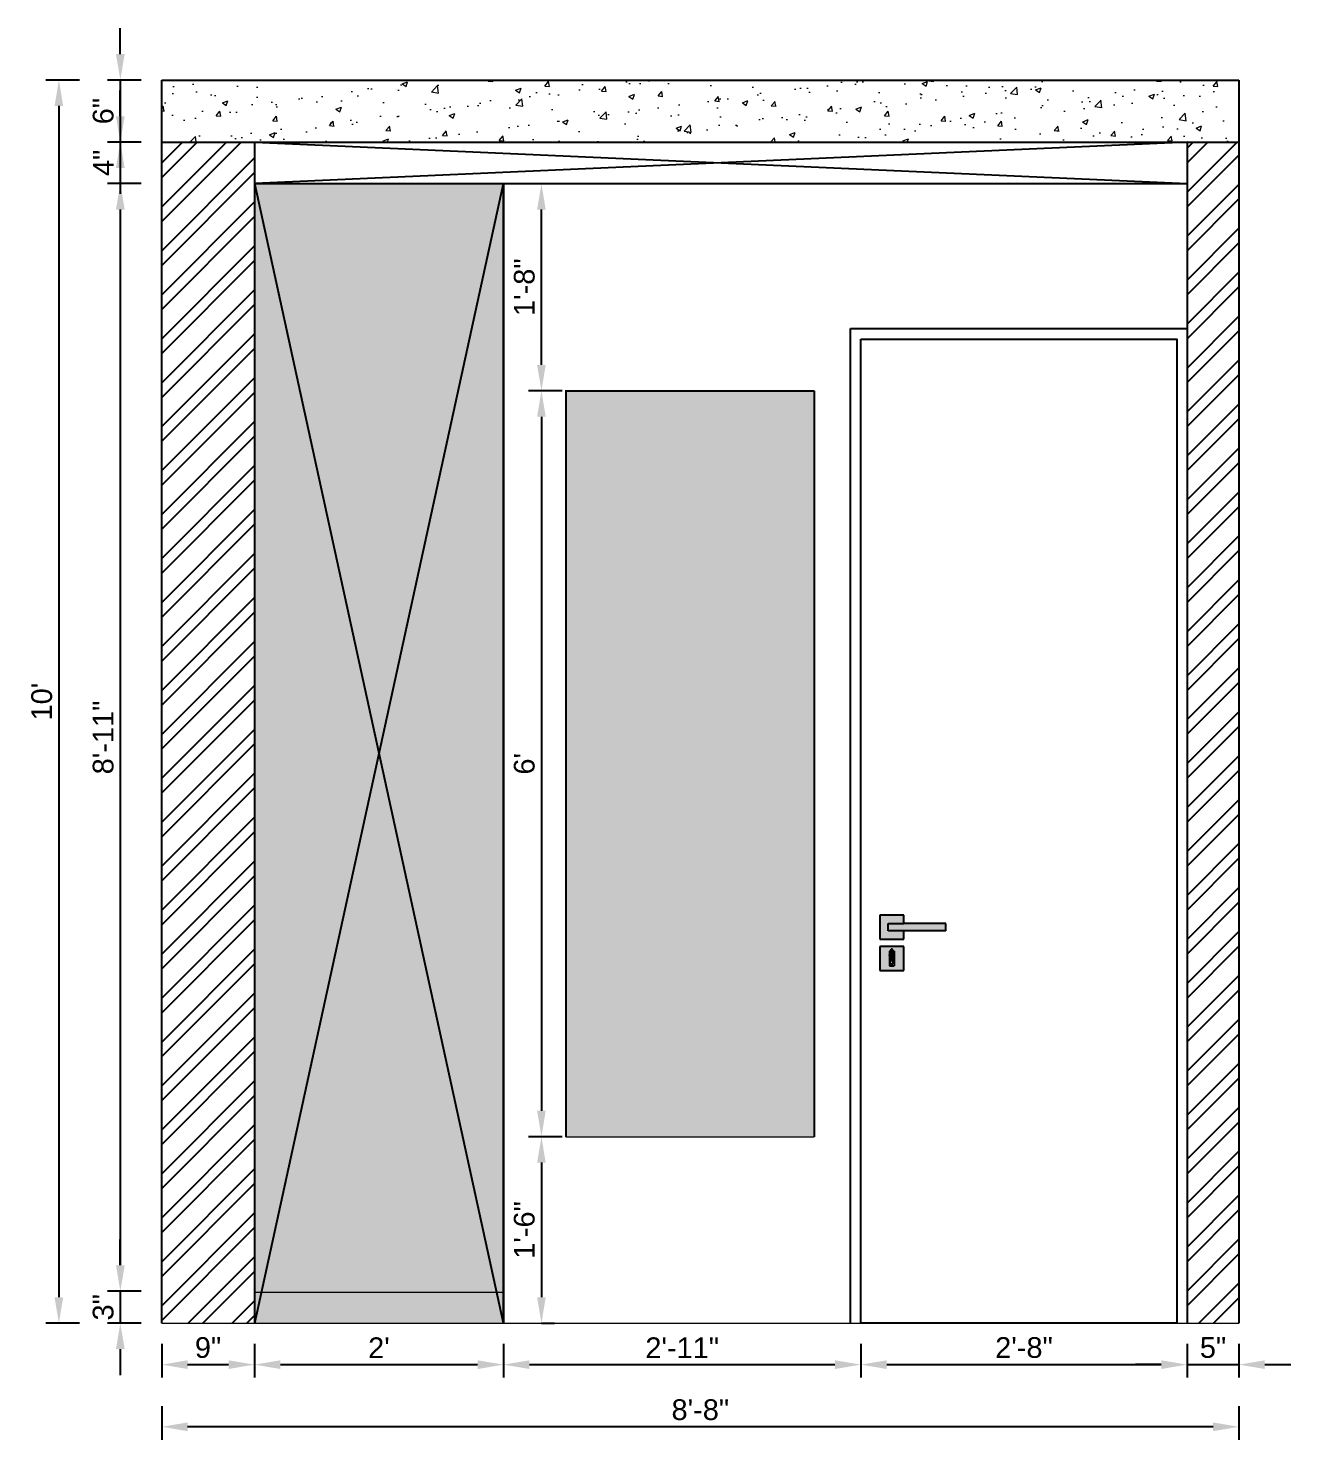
# Model space of a CAD drawing. Header units: inches. Extents: x 213 to 17763, y -4830 to 1802.
# Drawn here: x 3711.2 to 3835.5, y 1015.7 to 1151.9 of the extents above; entities that cross this region are included whole.
import ezdxf

# ---------------------------------------------------------------- set-up
doc = ezdxf.new("R2010")
doc.units = ezdxf.units.IN
doc.header["$MEASUREMENT"] = 0
doc.linetypes.add('ACAD_ISO02W100', pattern=[15, 12, -3])
doc.linetypes.add('AUDIT_D_060311083008-3', pattern=[0])
doc.layers.add('.', color=30, linetype='Continuous')
doc.layers.add('Edges', color=7, linetype='Continuous')
doc.layers.add('ROD', color=7, linetype='Continuous', lineweight=9)
doc.styles.get("Standard").update_dxf_attribs({"font": 'arial.ttf'})
doc.dimstyles.new('ISO-25', dxfattribs={"dimtxt": 4.5, "dimasz": 2.5, "dimexe": 1.25, "dimexo": 0.625, "dimtad": 1, "dimdec": 0, "dimlunit": 4, "dimtxsty": 'Standard', "dimcen": 2.5, "dimadec": 0, "dimazin": 0, "dimtfac": 1, "dimtdec": 0, "dimtmove": 0, "dimatfit": 3, "dimfxl": 1, "dimarcsym": 0})

# ---------------------------------------------------------------- blocks, each defined once
blk = doc.blocks.new('fguhfg')
at = {"true_color": 0x939598, "transparency": 33554687}
h = blk.add_hatch(color=252, dxfattribs=at)
h.dxf.hatch_style = 1
h.paths.add_polyline_path([(31238.57, 9622.65), (31240.62, 9622.65), (31240.62, 9623.75), (31237.47, 9623.75), (31237.47, 9620.6), (31240.62, 9620.6), (31240.62, 9621.71), (31238.57, 9621.71)])
h = blk.add_hatch(color=252, dxfattribs=at)
h.dxf.hatch_style = 1
h.paths.add_polyline_path([(31238.57, 9622.65), (31238.57, 9621.71), (31240.62, 9621.71), (31246.12, 9621.71), (31246.12, 9622.65), (31240.62, 9622.65)])
h = blk.add_hatch(color=252, dxfattribs=at)
h.dxf.hatch_style = 1
h.paths.add_polyline_path([(31240.62, 9619.66), (31237.47, 9619.66), (31237.47, 9616.51), (31240.62, 9616.51)])
h.paths.add_polyline_path([(31239.36, 9617.14), (31238.73, 9617.14), (31238.73, 9618.53), (31238.73, 9619.03), (31238.95, 9619.03), (31238.95, 9619.28), (31239.14, 9619.28), (31239.14, 9619.03), (31239.36, 9619.03), (31239.36, 9618.53)], flags=16)
h.paths.add_polyline_path([(31239.31, 9618.37), (31239.2, 9618.25), (31239.2, 9617.33), (31238.88, 9617.33), (31238.88, 9618.25), (31238.77, 9618.37), (31238.73, 9618.53), (31238.77, 9618.68), (31238.88, 9618.8), (31238.95, 9618.82), (31238.95, 9618.69), (31238.95, 9618.36), (31238.95, 9617.77), (31239.14, 9617.77), (31239.14, 9618.36), (31239.14, 9618.69), (31239.14, 9618.82), (31239.2, 9618.8), (31239.31, 9618.68), (31239.36, 9618.53)], flags=0)
at = {"layer": 'Edges'}
for p, q in [((31240.62, 9623.75), (31237.47, 9623.75)), ((31237.47, 9623.75), (31237.47, 9620.6)), ((31238.57, 9621.71), (31238.57, 9622.65)), ((31238.57, 9622.65), (31240.62, 9622.65)), ((31240.62, 9622.65), (31240.62, 9623.75)), ((31246.12, 9622.65), (31240.62, 9622.65)), ((31246.12, 9621.71), (31246.12, 9622.65)), ((31240.62, 9621.71), (31238.57, 9621.71)), ((31240.62, 9620.6), (31240.62, 9621.71)), ((31246.12, 9621.71), (31240.62, 9621.71)), ((31237.47, 9620.6), (31240.62, 9620.6)), ((31240.62, 9619.66), (31237.47, 9619.66)), ((31237.47, 9619.66), (31237.47, 9616.51)), ((31238.95, 9619.03), (31238.73, 9619.03)), ((31238.73, 9619.03), (31238.73, 9618.53)), ((31239.14, 9619.28), (31238.95, 9619.28)), ((31238.95, 9619.03), (31238.95, 9619.28)), ((31238.95, 9619.03), (31238.95, 9618.82)), ((31239.14, 9619.03), (31239.14, 9619.28)), ((31239.36, 9619.03), (31239.14, 9619.03)), ((31239.14, 9618.82), (31239.14, 9619.03)), ((31239.36, 9619.03), (31239.36, 9618.53)), ((31240.62, 9616.51), (31240.62, 9619.66)), ((31238.73, 9618.53), (31238.77, 9618.68)), ((31238.77, 9618.37), (31238.73, 9618.53)), ((31238.73, 9618.53), (31238.73, 9617.14)), ((31238.73, 9617.14), (31239.36, 9617.14)), ((31238.77, 9618.68), (31238.88, 9618.8)), ((31238.88, 9618.25), (31238.77, 9618.37)), ((31238.85, 9618.53), (31238.88, 9618.62)), ((31238.88, 9618.43), (31238.85, 9618.53)), ((31238.88, 9618.8), (31238.95, 9618.82)), ((31238.88, 9618.62), (31238.95, 9618.69)), ((31238.88, 9618.43), (31238.95, 9618.36)), ((31238.88, 9617.33), (31238.88, 9618.25)), ((31239.2, 9617.33), (31238.88, 9617.33)), ((31238.95, 9618.82), (31238.95, 9618.69)), ((31238.95, 9618.69), (31238.95, 9618.36)), ((31238.95, 9618.36), (31238.95, 9617.77)), ((31239.14, 9617.77), (31238.95, 9617.77)), ((31239.14, 9618.82), (31239.2, 9618.8)), ((31239.14, 9618.69), (31239.14, 9618.82)), ((31239.14, 9618.36), (31239.14, 9618.69)), ((31239.21, 9618.62), (31239.14, 9618.69)), ((31239.14, 9618.36), (31239.21, 9618.43)), ((31239.14, 9617.77), (31239.14, 9618.36)), ((31239.2, 9618.8), (31239.31, 9618.68)), ((31239.31, 9618.37), (31239.2, 9618.25)), ((31239.2, 9618.25), (31239.2, 9617.33)), ((31239.21, 9618.62), (31239.23, 9618.53)), ((31239.23, 9618.53), (31239.21, 9618.43)), ((31239.31, 9618.68), (31239.36, 9618.53)), ((31239.36, 9618.53), (31239.31, 9618.37)), ((31239.36, 9618.53), (31239.36, 9617.14)), ((31237.47, 9616.51), (31240.62, 9616.51))]:
    blk.add_line(p, q, dxfattribs=at)
blk = doc.blocks.new('*D524')
at = {"color": 0, "linetype": 'AUDIT_D_060311083008-3', "lineweight": -2, "transparency": 16777216}
for p, q in [((3720.09, 1149.45), (3720.09, 1151.95)), ((3720.09, 1146.95), (3720.09, 1140.95)), ((3720.09, 1138.45), (3720.09, 1135.95))]:
    blk.add_line(p, q, dxfattribs=at)
at = {"color": 0, "linetype": 'ACAD_ISO02W100', "lineweight": -2, "transparency": 16777216}
for p, q in [((3722.09, 1146.95), (3718.84, 1146.95)), ((3722.09, 1140.95), (3718.84, 1140.95))]:
    blk.add_line(p, q, dxfattribs=at)
at = {"color": 0, "transparency": 16777216}
for points in [[(3719.67, 1149.45), (3720.51, 1149.45), (3720.09, 1146.95)], [(3719.67, 1138.45), (3720.51, 1138.45), (3720.09, 1140.95)]]:
    blk.add_solid(points, dxfattribs=at)
at = {"layer": 'Defpoints', "color": 0, "transparency": 16777216}
for p in [(3724.09, 1146.95), (3720.09, 1140.95), (3724.09, 1140.95)]:
    blk.add_point(p, dxfattribs=at)
at = {"color": 0, "lineweight": 5, "transparency": 16777216, "insert": (3718.44, 1143.95), "char_height": 2, "attachment_point": 5, "rotation": 90}
blk.add_mtext('6"', dxfattribs=at)
blk = doc.blocks.new('*D525')
at = {"color": 0, "linetype": 'AUDIT_D_060311083008-3', "lineweight": -2, "transparency": 16777216}
for p, q in [((3720.09, 1143.45), (3720.09, 1145.95)), ((3720.09, 1140.95), (3720.09, 1136.95)), ((3720.09, 1134.45), (3720.09, 1131.95))]:
    blk.add_line(p, q, dxfattribs=at)
at = {"color": 0, "linetype": 'ACAD_ISO02W100', "lineweight": -2, "transparency": 16777216}
for p, q in [((3722.09, 1140.95), (3718.84, 1140.95)), ((3722.09, 1136.95), (3718.84, 1136.95))]:
    blk.add_line(p, q, dxfattribs=at)
at = {"color": 0, "transparency": 16777216}
for points in [[(3719.67, 1143.45), (3720.51, 1143.45), (3720.09, 1140.95)], [(3719.67, 1134.45), (3720.51, 1134.45), (3720.09, 1136.95)]]:
    blk.add_solid(points, dxfattribs=at)
at = {"layer": 'Defpoints', "color": 0, "transparency": 16777216}
for p in [(3724.09, 1140.95), (3720.09, 1136.95), (3729.09, 1136.95)]:
    blk.add_point(p, dxfattribs=at)
at = {"color": 0, "lineweight": 5, "transparency": 16777216, "insert": (3718.46, 1138.95), "char_height": 2, "attachment_point": 5, "rotation": 90}
blk.add_mtext('4"', dxfattribs=at)
blk = doc.blocks.new('*D526')
at = {"color": 0, "linetype": 'ACAD_ISO02W100', "lineweight": -2, "transparency": 16777216}
for p, q in [((3716.16, 1146.95), (3712.91, 1146.95)), ((3716.16, 1026.95), (3712.91, 1026.95))]:
    blk.add_line(p, q, dxfattribs=at)
at = {"color": 0, "linetype": 'AUDIT_D_060311083008-3', "lineweight": -2, "transparency": 16777216}
blk.add_line((3714.16, 1144.45), (3714.16, 1029.45), dxfattribs=at)
at = {"color": 0, "transparency": 16777216}
for points in [[(3713.74, 1144.45), (3714.57, 1144.45), (3714.16, 1146.95)], [(3713.74, 1029.45), (3714.57, 1029.45), (3714.16, 1026.95)]]:
    blk.add_solid(points, dxfattribs=at)
at = {"layer": 'Defpoints', "color": 0, "transparency": 16777216}
for p in [(3724.09, 1146.95), (3714.16, 1026.95), (3722.09, 1026.95)]:
    blk.add_point(p, dxfattribs=at)
at = {"color": 0, "lineweight": 5, "transparency": 16777216, "insert": (3712.51, 1086.95), "char_height": 2, "attachment_point": 5, "rotation": 90}
blk.add_mtext("10'", dxfattribs=at)
blk = doc.blocks.new('*D527')
at = {"color": 0, "linetype": 'ACAD_ISO02W100', "lineweight": -2, "transparency": 16777216}
for p, q in [((3724.09, 1024.95), (3724.09, 1021.7)), ((3733.04, 1024.95), (3733.04, 1021.7))]:
    blk.add_line(p, q, dxfattribs=at)
at = {"color": 0, "linetype": 'AUDIT_D_060311083008-3', "lineweight": -2, "transparency": 16777216}
blk.add_line((3726.59, 1022.95), (3730.54, 1022.95), dxfattribs=at)
at = {"color": 0, "transparency": 16777216}
for points in [[(3726.59, 1023.37), (3726.59, 1022.53), (3724.09, 1022.95)], [(3730.54, 1023.37), (3730.54, 1022.53), (3733.04, 1022.95)]]:
    blk.add_solid(points, dxfattribs=at)
at = {"layer": 'Defpoints', "color": 0, "transparency": 16777216}
for p in [(3724.09, 1026.95), (3733.04, 1026.95), (3733.04, 1022.95)]:
    blk.add_point(p, dxfattribs=at)
at = {"color": 0, "lineweight": 5, "transparency": 16777216, "insert": (3728.56, 1024.59), "char_height": 2, "attachment_point": 5}
blk.add_mtext('9"', dxfattribs=at)
blk = doc.blocks.new('*D528')
at = {"color": 0, "linetype": 'ACAD_ISO02W100', "lineweight": -2, "transparency": 16777216}
for p, q in [((3724.09, 1018.95), (3724.09, 1015.7)), ((3828.09, 1018.95), (3828.09, 1015.7))]:
    blk.add_line(p, q, dxfattribs=at)
at = {"color": 0, "linetype": 'AUDIT_D_060311083008-3', "lineweight": -2, "transparency": 16777216}
blk.add_line((3825.59, 1016.95), (3726.59, 1016.95), dxfattribs=at)
at = {"color": 0, "transparency": 16777216}
for points in [[(3726.59, 1017.37), (3726.59, 1016.53), (3724.09, 1016.95)], [(3825.59, 1017.37), (3825.59, 1016.53), (3828.09, 1016.95)]]:
    blk.add_solid(points, dxfattribs=at)
at = {"layer": 'Defpoints', "color": 0, "transparency": 16777216}
for p in [(3724.09, 1026.95), (3828.09, 1026.95), (3724.09, 1016.95)]:
    blk.add_point(p, dxfattribs=at)
at = {"color": 0, "lineweight": 5, "transparency": 16777216, "insert": (3776.09, 1018.59), "char_height": 2, "attachment_point": 5}
blk.add_mtext('8\'-8"', dxfattribs=at)
blk = doc.blocks.new('*D534')
at = {"color": 0, "linetype": 'ACAD_ISO02W100', "lineweight": -2, "transparency": 16777216}
for p, q in [((3733.04, 1024.95), (3733.04, 1021.7)), ((3757.09, 1024.95), (3757.09, 1021.7))]:
    blk.add_line(p, q, dxfattribs=at)
at = {"color": 0, "linetype": 'AUDIT_D_060311083008-3', "lineweight": -2, "transparency": 16777216}
blk.add_line((3735.54, 1022.95), (3754.59, 1022.95), dxfattribs=at)
at = {"color": 0, "transparency": 16777216}
for points in [[(3735.54, 1023.37), (3735.54, 1022.53), (3733.04, 1022.95)], [(3754.59, 1023.37), (3754.59, 1022.53), (3757.09, 1022.95)]]:
    blk.add_solid(points, dxfattribs=at)
at = {"layer": 'Defpoints', "color": 0, "transparency": 16777216}
for p in [(3733.04, 1026.95), (3757.09, 1026.95), (3757.09, 1022.95)]:
    blk.add_point(p, dxfattribs=at)
at = {"color": 0, "transparency": 16777216, "insert": (3745.06, 1024.58), "char_height": 2, "attachment_point": 5}
blk.add_mtext("2'", dxfattribs=at)
blk = doc.blocks.new('*D535')
at = {"color": 0, "linetype": 'ACAD_ISO02W100', "lineweight": -2, "transparency": 16777216}
for p, q in [((3757.09, 1024.95), (3757.09, 1021.7)), ((3791.59, 1024.95), (3791.59, 1021.7))]:
    blk.add_line(p, q, dxfattribs=at)
at = {"color": 0, "linetype": 'AUDIT_D_060311083008-3', "lineweight": -2, "transparency": 16777216}
blk.add_line((3759.59, 1022.95), (3789.09, 1022.95), dxfattribs=at)
at = {"color": 0, "transparency": 16777216}
for points in [[(3759.59, 1023.37), (3759.59, 1022.53), (3757.09, 1022.95)], [(3789.09, 1023.37), (3789.09, 1022.53), (3791.59, 1022.95)]]:
    blk.add_solid(points, dxfattribs=at)
at = {"layer": 'Defpoints', "color": 0, "transparency": 16777216}
for p in [(3757.09, 1026.95), (3791.59, 1026.95), (3791.59, 1022.95)]:
    blk.add_point(p, dxfattribs=at)
at = {"color": 0, "transparency": 16777216, "insert": (3774.34, 1024.58), "char_height": 2, "attachment_point": 5}
blk.add_mtext('2\'-11"', dxfattribs=at)
blk = doc.blocks.new('*D536')
at = {"color": 0, "linetype": 'ACAD_ISO02W100', "lineweight": -2, "transparency": 16777216}
for p, q in [((3791.59, 1024.95), (3791.59, 1021.7)), ((3823.09, 1024.95), (3823.09, 1021.7))]:
    blk.add_line(p, q, dxfattribs=at)
at = {"color": 0, "linetype": 'AUDIT_D_060311083008-3', "lineweight": -2, "transparency": 16777216}
blk.add_line((3794.09, 1022.95), (3820.59, 1022.95), dxfattribs=at)
at = {"color": 0, "transparency": 16777216}
for points in [[(3794.09, 1023.37), (3794.09, 1022.53), (3791.59, 1022.95)], [(3820.59, 1023.37), (3820.59, 1022.53), (3823.09, 1022.95)]]:
    blk.add_solid(points, dxfattribs=at)
at = {"layer": 'Defpoints', "color": 0, "transparency": 16777216}
for p in [(3791.59, 1026.95), (3823.09, 1026.95), (3823.09, 1022.95)]:
    blk.add_point(p, dxfattribs=at)
at = {"color": 0, "transparency": 16777216, "insert": (3807.34, 1024.59), "char_height": 2, "attachment_point": 5}
blk.add_mtext('2\'-8"', dxfattribs=at)
blk = doc.blocks.new('*D537')
at = {"color": 0, "linetype": 'ACAD_ISO02W100', "lineweight": -2, "transparency": 16777216}
for p, q in [((3823.09, 1024.95), (3823.09, 1021.7)), ((3828.09, 1024.95), (3828.09, 1021.7))]:
    blk.add_line(p, q, dxfattribs=at)
at = {"color": 0, "linetype": 'AUDIT_D_060311083008-3', "lineweight": -2, "transparency": 16777216}
for p, q in [((3820.59, 1022.95), (3818.09, 1022.95)), ((3823.09, 1022.95), (3828.09, 1022.95)), ((3830.59, 1022.95), (3833.09, 1022.95))]:
    blk.add_line(p, q, dxfattribs=at)
at = {"color": 0, "transparency": 16777216}
for points in [[(3820.59, 1023.37), (3820.59, 1022.53), (3823.09, 1022.95)], [(3830.59, 1023.37), (3830.59, 1022.53), (3828.09, 1022.95)]]:
    blk.add_solid(points, dxfattribs=at)
at = {"layer": 'Defpoints', "color": 0, "transparency": 16777216}
for p in [(3823.09, 1026.95), (3828.09, 1026.95), (3828.09, 1022.95)]:
    blk.add_point(p, dxfattribs=at)
at = {"color": 0, "transparency": 16777216, "insert": (3825.59, 1024.59), "char_height": 2, "attachment_point": 5}
blk.add_mtext('5"', dxfattribs=at)
blk = doc.blocks.new('*D546')
at = {"color": 0, "linetype": 'ACAD_ISO02W100', "lineweight": -2, "transparency": 16777216}
for p, q in [((3722.09, 1136.95), (3718.84, 1136.95)), ((3722.09, 1030.04), (3718.84, 1030.04))]:
    blk.add_line(p, q, dxfattribs=at)
at = {"color": 0, "linetype": 'AUDIT_D_060311083008-3', "lineweight": -2, "transparency": 16777216}
blk.add_line((3720.09, 1134.45), (3720.09, 1032.54), dxfattribs=at)
at = {"color": 0, "transparency": 16777216}
for points in [[(3719.67, 1134.45), (3720.51, 1134.45), (3720.09, 1136.95)], [(3719.67, 1032.54), (3720.51, 1032.54), (3720.09, 1030.04)]]:
    blk.add_solid(points, dxfattribs=at)
at = {"layer": 'Defpoints', "color": 0, "transparency": 16777216}
for p in [(3729.09, 1136.95), (3720.09, 1030.04), (3733.09, 1030.04)]:
    blk.add_point(p, dxfattribs=at)
at = {"color": 0, "transparency": 16777216, "insert": (3718.44, 1083.49), "char_height": 2, "attachment_point": 5, "rotation": 90}
blk.add_mtext('8\'-11"', dxfattribs=at)
blk = doc.blocks.new('*D547')
at = {"color": 0, "linetype": 'AUDIT_D_060311083008-3', "lineweight": -2, "transparency": 16777216}
for p, q in [((3720.09, 1032.54), (3720.09, 1035.04)), ((3720.09, 1030.04), (3720.09, 1026.95)), ((3720.09, 1024.45), (3720.09, 1021.95))]:
    blk.add_line(p, q, dxfattribs=at)
at = {"color": 0, "linetype": 'ACAD_ISO02W100', "lineweight": -2, "transparency": 16777216}
for p, q in [((3722.09, 1030.04), (3718.84, 1030.04)), ((3722.09, 1026.95), (3718.84, 1026.95))]:
    blk.add_line(p, q, dxfattribs=at)
at = {"color": 0, "transparency": 16777216}
for points in [[(3719.67, 1032.54), (3720.51, 1032.54), (3720.09, 1030.04)], [(3719.67, 1024.45), (3720.51, 1024.45), (3720.09, 1026.95)]]:
    blk.add_solid(points, dxfattribs=at)
at = {"layer": 'Defpoints', "color": 0, "transparency": 16777216}
for p in [(3733.09, 1030.04), (3720.09, 1026.95), (3733.04, 1026.95)]:
    blk.add_point(p, dxfattribs=at)
at = {"color": 0, "transparency": 16777216, "insert": (3718.44, 1028.49), "char_height": 2, "attachment_point": 5, "rotation": 90}
blk.add_mtext('3"', dxfattribs=at)
blk = doc.blocks.new('*D556')
at = {"color": 0, "linetype": 'ACAD_ISO02W100', "lineweight": -2, "transparency": 16777216}
for p, q in [((3762.75, 1116.95), (3759.5, 1116.95)), ((3762.75, 1044.95), (3759.5, 1044.95))]:
    blk.add_line(p, q, dxfattribs=at)
at = {"color": 0, "linetype": 'AUDIT_D_060311083008-3', "lineweight": -2, "transparency": 16777216}
blk.add_line((3760.75, 1114.45), (3760.75, 1047.45), dxfattribs=at)
at = {"color": 0, "transparency": 16777216}
for points in [[(3760.33, 1114.45), (3761.16, 1114.45), (3760.75, 1116.95)], [(3760.33, 1047.45), (3761.16, 1047.45), (3760.75, 1044.95)]]:
    blk.add_solid(points, dxfattribs=at)
at = {"layer": 'Defpoints', "color": 0, "transparency": 16777216}
for p in [(3770.44, 1116.95), (3760.75, 1044.95), (3773.75, 1044.95)]:
    blk.add_point(p, dxfattribs=at)
at = {"color": 0, "transparency": 16777216, "insert": (3759.1, 1080.95), "char_height": 2, "attachment_point": 5, "rotation": 90}
blk.add_mtext("6'", dxfattribs=at)
blk = doc.blocks.new('*D557')
at = {"color": 0, "linetype": 'ACAD_ISO02W100', "lineweight": -2, "transparency": 16777216}
for p, q in [((3762.75, 1044.95), (3759.5, 1044.95)), ((3760.75, 1026.95), (3762, 1026.95))]:
    blk.add_line(p, q, dxfattribs=at)
at = {"color": 0, "linetype": 'AUDIT_D_060311083008-3', "lineweight": -2, "transparency": 16777216}
blk.add_line((3760.75, 1042.45), (3760.75, 1029.45), dxfattribs=at)
at = {"color": 0, "transparency": 16777216}
for points in [[(3760.33, 1042.45), (3761.16, 1042.45), (3760.75, 1044.95)], [(3760.33, 1029.45), (3761.16, 1029.45), (3760.75, 1026.95)]]:
    blk.add_solid(points, dxfattribs=at)
at = {"layer": 'Defpoints', "color": 0, "transparency": 16777216}
for p in [(3773.75, 1044.95), (3760.62, 1026.95), (3760.75, 1026.95)]:
    blk.add_point(p, dxfattribs=at)
at = {"color": 0, "transparency": 16777216, "insert": (3759.1, 1035.95), "char_height": 2, "attachment_point": 5, "rotation": 90}
blk.add_mtext('1\'-6"', dxfattribs=at)
blk = doc.blocks.new('*D558')
at = {"color": 0, "linetype": 'ACAD_ISO02W100', "lineweight": -2, "transparency": 16777216}
for p, q in [((3760.75, 1136.95), (3762, 1136.95)), ((3762.75, 1116.95), (3759.5, 1116.95))]:
    blk.add_line(p, q, dxfattribs=at)
at = {"color": 0, "linetype": 'AUDIT_D_060311083008-3', "lineweight": -2, "transparency": 16777216}
blk.add_line((3760.75, 1119.45), (3760.75, 1134.45), dxfattribs=at)
at = {"color": 0, "transparency": 16777216}
for points in [[(3760.33, 1134.45), (3761.16, 1134.45), (3760.75, 1136.95)], [(3760.33, 1119.45), (3761.16, 1119.45), (3760.75, 1116.95)]]:
    blk.add_solid(points, dxfattribs=at)
at = {"layer": 'Defpoints', "color": 0, "transparency": 16777216}
for p in [(3760.33, 1136.95), (3760.75, 1136.95), (3770.44, 1116.95)]:
    blk.add_point(p, dxfattribs=at)
at = {"color": 0, "transparency": 16777216, "insert": (3759.1, 1126.95), "char_height": 2, "attachment_point": 5, "rotation": 90}
blk.add_mtext('1\'-8"', dxfattribs=at)

msp = doc.modelspace()

# ---------------------------------------------------------------- hatches: boundary and pattern name
at = {"layer": '.', "lineweight": 5, "transparency": 33554687}
h = msp.add_hatch(dxfattribs=at)
h.set_pattern_fill('AR-CONC', color=1, scale=0.03)
h.set_pattern_definition([(50, (-2088.9114, 676.9484), (5.46554, -0.4781726), [0.5715, -6.2865]), (355, (-2088.9114, 676.9484), (-1.0573026, 5.7317054), [0.4572, -5.0292175]), (100.45144, (-2088.456, 676.9086), (4.4082374, 5.2535326), [0.4857003, -5.3427073]), (46.1842, (-2088.9114, 678.4724), (8.132371, -1.26127), [0.85725, -9.42975]), (96.63556, (-2088.234, 678.367), (7.122124, 7.422784), [0.728551, -8.014068]), (351.18415, (-2088.911, 678.472), (7.122124, 7.422784), [0.685799, -7.543792]), (21, (-2088.1494, 678.0914), (4.5484317, -3.067956), [0.5715, -6.2865]), (326, (-2088.1494, 678.0914), (1.854061, 5.525639), [0.4572, -5.0292]), (71.45144, (-2087.7704, 677.836), (6.4024926, 2.457683), [0.4857003, -5.342698]), (37.5, (-2088.9114, 676.9484), (0.0926581, 2.53665117), [0, -4.96824, 0, -5.1054, 0, -5.04825]), (7.5, (-2088.9114, 676.9484), (2.0045899, 3.0054172), [0, -2.91084, 0, -4.85394, 0, -1.92405]), (327.5, (-2090.6107, 676.9484), (4.06771786, -0.1718623), [0, -1.905, 0, -5.9436, 0, -7.8867]), (317.5, (-2091.3727, 676.9484), (4.4438754, 0.7627947), [0, -2.4765, 0, -3.94716, 0, -5.6007])])
h.paths.add_polyline_path([(3828.09, 1146.95), (3724.09, 1146.95), (3724.09, 1140.95), (3828.09, 1140.95)])
at = {"layer": '.'}
h = msp.add_hatch(dxfattribs=at)
h.set_pattern_fill('ANSI32', color=1, scale=8)
h.set_pattern_definition([(45, (200.781, 0), (-2.1213203, 2.1213203), []), (45, (202.1952, 0), (-2.1213203, 2.1213203), [])])
h.paths.add_polyline_path([(3733.09, 1140.95), (3724.09, 1140.95), (3724.09, 1026.95), (3733.09, 1026.95)])
h.paths.add_polyline_path([(3828.09, 1140.95), (3823.09, 1140.95), (3823.09, 1026.95), (3828.09, 1026.95)])
at = {"layer": '.', "true_color": 0xd7d7c7}
h = msp.add_hatch(color=254, dxfattribs=at)
h.dxf.hatch_style = 1
h.paths.add_polyline_path([(3757.09, 1136.95), (3733.09, 1136.95), (3745.09, 1081.95)])
h.paths.add_polyline_path([(3757.09, 1136.95), (3745.09, 1081.95), (3756.43, 1029.95), (3757.09, 1029.95)])
h.paths.add_polyline_path([(3745.09, 1081.95), (3733.74, 1029.95), (3756.43, 1029.95)])
h.paths.add_polyline_path([(3745.09, 1081.95), (3733.09, 1136.95), (3733.09, 1029.95), (3733.74, 1029.95)])
h.paths.add_polyline_path([(3756.43, 1029.95), (3733.74, 1029.95), (3733.09, 1026.95), (3757.09, 1026.95)])
h.paths.add_polyline_path([(3733.74, 1029.95), (3733.09, 1029.95), (3733.09, 1026.95)], flags=17)
h.paths.add_polyline_path([(3757.09, 1029.95), (3756.43, 1029.95), (3757.09, 1026.95)], flags=17)
h.paths.add_polyline_path([(3899.41, 1029.95), (3863.41, 1029.95), (3863.41, 1026.95), (3899.41, 1026.95)])
h.paths.add_polyline_path([(3935.41, 1029.95), (3899.41, 1029.95), (3899.41, 1026.95), (3935.41, 1026.95)])
h.paths.add_polyline_path([(3943.41, 1029.95), (3935.41, 1029.95), (3935.41, 1026.95), (3943.41, 1026.95)])
at = {"layer": '.'}
h = msp.add_hatch(color=256, dxfattribs=at)
h.dxf.hatch_style = 1
h.set_gradient(color1=(255, 255, 255), color2=(0, 255, 255), name='INVCYLINDER')
h.paths.add_polyline_path([(3787.09, 1116.95), (3763.09, 1116.95), (3763.09, 1044.95), (3787.09, 1044.95)])

# ---------------------------------------------------------------- linework, layer by layer
for p, q in [((3724.09, 1026.95), (3724.09, 1146.95)), ((3724.09, 1146.95), (3828.09, 1146.95)), ((3828.09, 1146.95), (3828.09, 1026.95)), ((3724.09, 1140.95), (3828.09, 1140.95)), ((3733.09, 1026.95), (3733.09, 1140.95)), ((3733.09, 1140.95), (3823.09, 1136.95)), ((3823.09, 1140.95), (3733.09, 1136.95)), ((3823.09, 1140.95), (3823.09, 1026.95)), ((3733.09, 1136.95), (3823.09, 1136.95)), ((3757.09, 1026.95), (3733.09, 1136.95)), ((3733.09, 1026.95), (3757.09, 1136.95)), ((3757.09, 1026.95), (3757.09, 1136.95)), ((3757.09, 1136.95), (3757.09, 1026.95)), ((3790.59, 1026.95), (3790.59, 1122.95)), ((3790.59, 1122.95), (3823.09, 1122.95)), ((3763.05, 1116.95), (3787.09, 1116.95)), ((3763.09, 1116.95), (3763.09, 1044.95)), ((3787.09, 1116.95), (3787.09, 1044.95))]:
    msp.add_line(p, q)
msp.add_lwpolyline([(3791.59, 1121.95), (3822.09, 1121.95), (3822.09, 1026.95), (3791.59, 1026.95)], close=True)
at = {"layer": 'ROD'}
for p, q in [((3763.09, 1044.95), (3787.09, 1044.95)), ((3733.09, 1029.95), (3757.09, 1029.95)), ((3724.09, 1026.95), (3828.09, 1026.95))]:
    msp.add_line(p, q, dxfattribs=at)

# ---------------------------------------------------------------- block references
at = {"color": 18, "lineweight": 5, "true_color": 0x000000, "xscale": 0.7392571238733917, "yscale": 0.7392571238733917, "zscale": 0.7392571238733917}
msp.add_blockref('fguhfg', (-19299.11, -6048.08), dxfattribs=at)

# ---------------------------------------------------------------- dimensions: what is measured, and where the dimension line sits
at = {"lineweight": 5}
for base, p1, p2, picture, middle in [((3720.09, 1140.95), (3724.09, 1146.95), (3724.09, 1140.95), '*D524', (3718.44, 1143.95)), ((3714.16, 1026.95), (3724.09, 1146.95), (3722.09, 1026.95), '*D526', (3712.51, 1086.95)), ((3720.09, 1136.95), (3724.09, 1140.95), (3729.09, 1136.95), '*D525', (3718.46, 1138.95))]:
    dim = msp.add_linear_dim(base=base, p1=p1, p2=p2, angle=90, dimstyle='ISO-25', override={"dimtxt": 2, "dimtmove": 1, "dimfxl": 2, "dimfxlon": 1, "dimarcsym": 2}, dxfattribs=at)
    dim.commit()
    dim.dimension.update_dxf_attribs({"geometry": picture, "text_midpoint": middle})
for base, p1, p2, picture, middle in [((3720.09, 1030.04), (3729.09, 1136.95), (3733.09, 1030.04), '*D546', (3718.44, 1083.49)), ((3760.75, 1136.95), (3770.44, 1116.95), (3760.33, 1136.95), '*D558', (3759.1, 1126.95)), ((3760.75, 1044.95), (3770.44, 1116.95), (3773.75, 1044.95), '*D556', (3759.1, 1080.95)), ((3760.75, 1026.95), (3773.75, 1044.95), (3760.62, 1026.95), '*D557', (3759.1, 1035.95))]:
    dim = msp.add_linear_dim(base=base, p1=p1, p2=p2, angle=90, dimstyle='ISO-25', override={"dimtxt": 2, "dimtmove": 1, "dimfxl": 2, "dimfxlon": 1, "dimarcsym": 2})
    dim.commit()
    dim.dimension.update_dxf_attribs({"geometry": picture, "text_midpoint": middle})
dim = msp.add_linear_dim(base=(3720.09, 1026.95), p1=(3733.09, 1030.04), p2=(3733.04, 1026.95), angle=90, dimstyle='ISO-25', override={"dimtxt": 2, "dimtmove": 1, "dimfxl": 2, "dimfxlon": 1, "dimarcsym": 2})
dim.commit()
dim.dimension.update_dxf_attribs({"geometry": '*D547', "text_midpoint": (3720.09, 1028.49), "dimtype": 160})
dim = msp.add_linear_dim(base=(3733.04, 1022.95), p1=(3724.09, 1026.95), p2=(3733.04, 1026.95), dimstyle='ISO-25', override={"dimtxt": 2, "dimtmove": 1, "dimfxl": 2, "dimfxlon": 1, "dimarcsym": 2}, dxfattribs=at)
dim.commit()
dim.dimension.update_dxf_attribs({"geometry": '*D527', "text_midpoint": (3728.56, 1022.95), "dimtype": 160})
dim = msp.add_linear_dim(base=(3724.09, 1016.95), p1=(3828.09, 1026.95), p2=(3724.09, 1026.95), dimstyle='ISO-25', override={"dimtxt": 2, "dimtmove": 1, "dimfxl": 2, "dimfxlon": 1, "dimarcsym": 2}, dxfattribs=at)
dim.commit()
dim.dimension.update_dxf_attribs({"geometry": '*D528', "text_midpoint": (3776.09, 1018.59)})
for base, p1, p2, picture, middle in [((3757.09, 1022.95), (3733.04, 1026.95), (3757.09, 1026.95), '*D534', (3745.06, 1024.58)), ((3791.58860288, 1022.9484144), (3757.08860288, 1026.9484144), (3791.58860288, 1026.9484144), '*D535', (3774.33860288, 1024.57750717)), ((3823.08860288, 1022.9484144), (3791.58860288, 1026.9484144), (3823.08860288, 1026.9484144), '*D536', (3807.33860288, 1024.59456038)), ((3828.09, 1022.95), (3823.09, 1026.95), (3828.09, 1026.95), '*D537', (3825.59, 1024.59))]:
    dim = msp.add_linear_dim(base=base, p1=p1, p2=p2, dimstyle='ISO-25', override={"dimtxt": 2, "dimtmove": 1, "dimfxl": 2, "dimfxlon": 1, "dimarcsym": 2})
    dim.commit()
    dim.dimension.update_dxf_attribs({"geometry": picture, "text_midpoint": middle})

doc.saveas('drawing.dxf')
